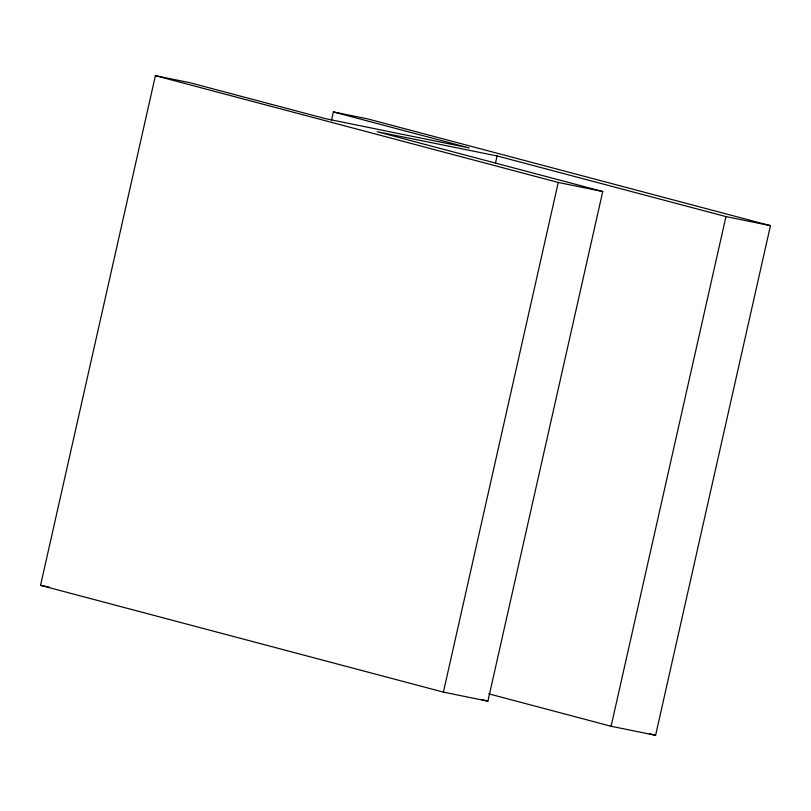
<?xml version="1.0" encoding="UTF-8"?>
<svg xmlns="http://www.w3.org/2000/svg" width="811" height="811" viewBox="0 0 811 811"><rect width="100%" height="100%" fill="white"/><g stroke="black" fill="none" stroke-linecap="round" stroke-linejoin="round"><path stroke-width="1.22" d="M488.719 693.821L611.099 726.261L655.592 735.324L770.45 225.661L725.957 216.598L497.113 155.945L377.135 131.717L602.745 191.518L487.887 701.18L443.394 692.118L40.55 585.339L155.408 75.676L189.632 82.651L325.596 118.69L469.336 147.957L333.382 111.918L331.435 120.565M495.44 163.346L497.113 155.945M443.394 692.118L558.252 182.455L155.408 75.676M611.099 726.261L725.957 216.598M333.382 111.918L367.606 118.882L770.45 225.661M558.252 182.455L602.745 191.518M40.55 585.339L49.106 587.083M649.469 733.702L655.592 735.324M481.785 699.558L487.887 701.18"/></g></svg>
